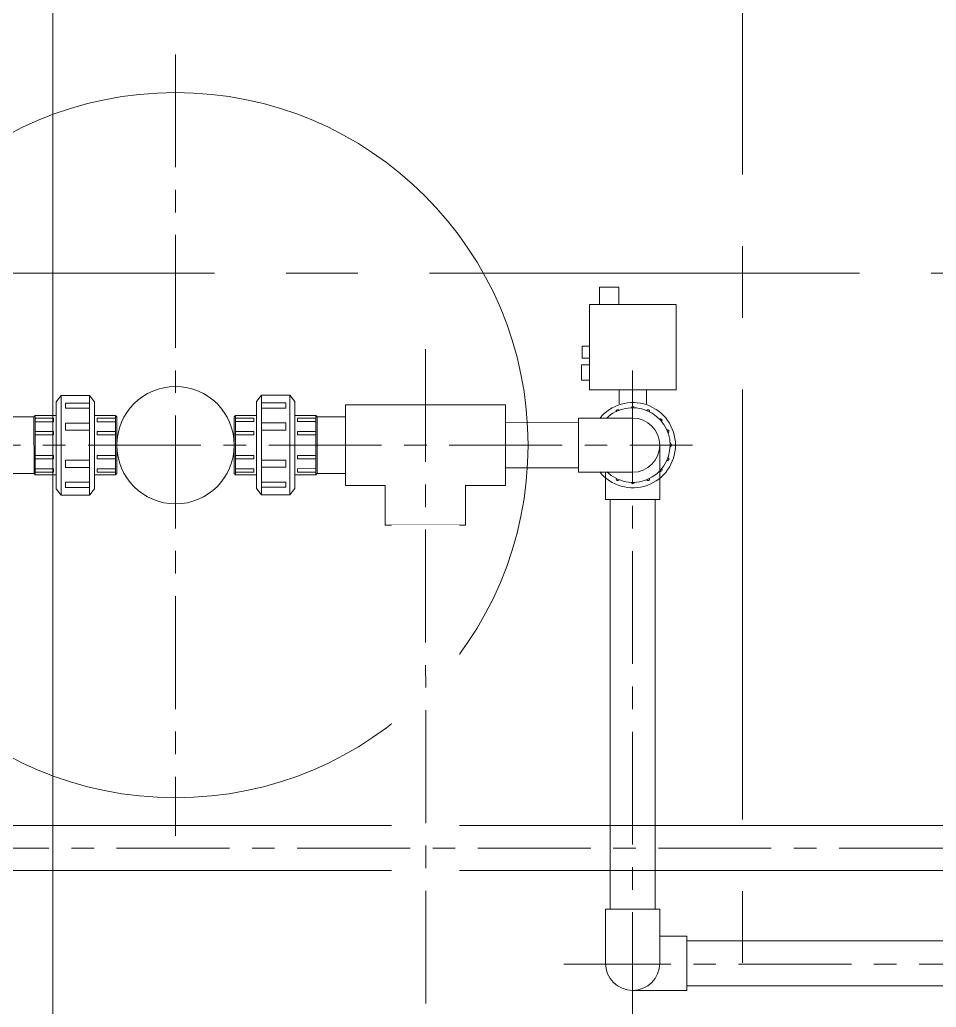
# Model space of a CAD drawing. Header units: millimetres. Extents: x 3795014 to 4300160, y 3869364 to 4016788.
# Drawn here: x 4220851 to 4221866, y 3927063 to 3928156 of the extents above; entities that cross this region are included whole.
import ezdxf

# ---------------------------------------------------------------- set-up
doc = ezdxf.new("R2010")
doc.units = ezdxf.units.MM
doc.set_wipeout_variables(frame=1)
doc.linetypes.add('CENTER', pattern=[2, 1.25, -0.25, 0.25, -0.25])
doc.linetypes.add('осевая2', pattern=[28.575, 19.05, -3.175, 3.175, -3.175])
doc.layers.add('АРМАТУРА', color=2, linetype='Continuous')
for name, color, linetype, lineweight in [('выноска', 7, 'Continuous', 18), ('Дополнительная', 7, 'Continuous', 18), ('оси', 7, 'осевая2', 13)]:
    doc.layers.add(name, color=color, linetype=linetype, lineweight=lineweight)

msp = doc.modelspace()

# ---------------------------------------------------------------- linework, layer by layer
at = {"layer": 'АРМАТУРА', "color": 0, "lineweight": 9}
for p, q in [((4220896.6, 3927740.2), (4220891.2, 3927733.2)), ((4220891.2, 3927685.1), (4220891.2, 3927733.2)), ((4220928.1, 3927740.2), (4220896.6, 3927740.2)), ((4220896.6, 3927740.2), (4220896.6, 3927629.9)), ((4220928.1, 3927629.9), (4220928.1, 3927740.2)), ((4220928.1, 3927629.9), (4220928.1, 3927740.2)), ((4220928.1, 3927740.2), (4220933.4, 3927733.2)), ((4220933.4, 3927685.1), (4220933.4, 3927733.2)), ((4221118.4, 3927740.3), (4221113, 3927733.3)), ((4221113, 3927685.1), (4221113, 3927733.3)), ((4221118.4, 3927740.3), (4221118.4, 3927630)), ((4221118.4, 3927740.3), (4221149.9, 3927740.3)), ((4221118.4, 3927740.3), (4221118.4, 3927630)), ((4221149.9, 3927630), (4221149.9, 3927740.3)), ((4221149.9, 3927740.3), (4221155.2, 3927733.3)), ((4221155.2, 3927685.1), (4221155.2, 3927733.3)), ((4220901.3, 3927726.1), (4220901.3, 3927731.7)), ((4220901.3, 3927731.7), (4220928.1, 3927731.7)), ((4220928.1, 3927726.1), (4220901.3, 3927726.1)), ((4221145.2, 3927731.8), (4221118.4, 3927731.8)), ((4221118.4, 3927726.2), (4221145.2, 3927726.2)), ((4221145.2, 3927726.2), (4221145.2, 3927731.8)), ((4220867.9, 3927718), (4220866.4, 3927716.5)), ((4220866.5, 3927653.6), (4220866.4, 3927716.5)), ((4220866.5, 3927653.6), (4220866.4, 3927716.5)), ((4220867.9, 3927652.1), (4220867.9, 3927718)), ((4220867.9, 3927652.1), (4220867.9, 3927718)), ((4220867.9, 3927718), (4220891.2, 3927718)), ((4220888, 3927714.9), (4220867.9, 3927714.9)), ((4220867.9, 3927714.9), (4220867.9, 3927711.1)), ((4220867.9, 3927711.1), (4220888, 3927711.1)), ((4220888, 3927711.1), (4220888, 3927714.9)), ((4220891.2, 3927713.5), (4220891.2, 3927656.6)), ((4220956.7, 3927718.1), (4220933.4, 3927718.1)), ((4220936.6, 3927711.1), (4220936.6, 3927714.9)), ((4220936.6, 3927714.9), (4220956.7, 3927714.9)), ((4220956.7, 3927711.1), (4220936.6, 3927711.1)), ((4220956.7, 3927652.1), (4220956.7, 3927718.1)), ((4220956.7, 3927652.1), (4220956.7, 3927718.1)), ((4220956.7, 3927718.1), (4220958.2, 3927716.5)), ((4220956.7, 3927714.9), (4220956.7, 3927711.1)), ((4220958.2, 3927653.7), (4220958.2, 3927716.5)), ((4220958.2, 3927653.7), (4220958.2, 3927716.5)), ((4221089.7, 3927718.1), (4221088.2, 3927716.5)), ((4221088.2, 3927716.5), (4221088.2, 3927653.7)), ((4221088.2, 3927716.5), (4221088.2, 3927653.7)), ((4221089.7, 3927718.1), (4221113, 3927718.1)), ((4221089.7, 3927718.1), (4221089.7, 3927652.1)), ((4221089.7, 3927718.1), (4221089.7, 3927652.1)), ((4221109.8, 3927714.9), (4221089.7, 3927714.9)), ((4221089.7, 3927714.9), (4221089.7, 3927711.2)), ((4221089.7, 3927711.2), (4221109.8, 3927711.2)), ((4221109.8, 3927711.2), (4221109.8, 3927714.9)), ((4221178.5, 3927718.1), (4221155.2, 3927718.1)), ((4221155.2, 3927656.7), (4221155.2, 3927713.5)), ((4221158.4, 3927714.9), (4221178.5, 3927714.9)), ((4221158.4, 3927711.2), (4221158.4, 3927714.9)), ((4221178.5, 3927711.2), (4221158.4, 3927711.2)), ((4221178.5, 3927718.1), (4221178.5, 3927652.1)), ((4221178.5, 3927718.1), (4221178.5, 3927652.1)), ((4221178.5, 3927718.1), (4221180, 3927716.5)), ((4221178.5, 3927714.9), (4221178.5, 3927711.2)), ((4221180, 3927716.5), (4221180, 3927653.7)), ((4221180, 3927716.5), (4221180, 3927653.7)), ((4220888, 3927700.3), (4220867.9, 3927700.3)), ((4220867.9, 3927700.3), (4220867.9, 3927696.6)), ((4220888, 3927696.6), (4220888, 3927700.3)), ((4220901.3, 3927701.7), (4220901.3, 3927709.6)), ((4220901.3, 3927709.6), (4220928.1, 3927709.6)), ((4220928.1, 3927701.7), (4220901.3, 3927701.7)), ((4220936.6, 3927696.6), (4220936.6, 3927700.3)), ((4220936.6, 3927700.3), (4220956.7, 3927700.3)), ((4220956.7, 3927700.3), (4220956.7, 3927696.6)), ((4221109.8, 3927700.3), (4221089.7, 3927700.3)), ((4221089.7, 3927700.3), (4221089.7, 3927696.6)), ((4221109.8, 3927696.6), (4221109.8, 3927700.3)), ((4221145.2, 3927709.7), (4221118.4, 3927709.7)), ((4221118.4, 3927701.8), (4221145.2, 3927701.8)), ((4221145.2, 3927701.8), (4221145.2, 3927709.7)), ((4221158.4, 3927700.3), (4221178.5, 3927700.3)), ((4221158.4, 3927696.6), (4221158.4, 3927700.3)), ((4221178.5, 3927700.3), (4221178.5, 3927696.6)), ((4220867.9, 3927696.6), (4220888, 3927696.6)), ((4220956.7, 3927696.6), (4220936.6, 3927696.6)), ((4221089.7, 3927696.6), (4221109.8, 3927696.6)), ((4221178.5, 3927696.6), (4221158.4, 3927696.6)), ((4220891.2, 3927685.1), (4220891.2, 3927636.9)), ((4220933.4, 3927685.1), (4220933.4, 3927636.9)), ((4221113, 3927685.1), (4221113, 3927637)), ((4221155.2, 3927685.1), (4221155.2, 3927637)), ((4220867.9, 3927673.6), (4220888, 3927673.6)), ((4220867.9, 3927669.8), (4220867.9, 3927673.6)), ((4220888, 3927669.8), (4220867.9, 3927669.8)), ((4220888, 3927673.6), (4220888, 3927669.8)), ((4220928.1, 3927668.4), (4220901.3, 3927668.4)), ((4220901.3, 3927668.4), (4220901.3, 3927660.5)), ((4220956.7, 3927673.6), (4220936.6, 3927673.6)), ((4220936.6, 3927673.6), (4220936.6, 3927669.8)), ((4220936.6, 3927669.8), (4220956.7, 3927669.8)), ((4220956.7, 3927669.8), (4220956.7, 3927673.6)), ((4221089.7, 3927673.6), (4221109.8, 3927673.6)), ((4221089.7, 3927669.9), (4221089.7, 3927673.6)), ((4221109.8, 3927669.9), (4221089.7, 3927669.9)), ((4221109.8, 3927673.6), (4221109.8, 3927669.9)), ((4221118.4, 3927668.4), (4221145.2, 3927668.4)), ((4221145.2, 3927668.4), (4221145.2, 3927660.6)), ((4221178.5, 3927673.6), (4221158.4, 3927673.6)), ((4221158.4, 3927673.6), (4221158.4, 3927669.9)), ((4221158.4, 3927669.9), (4221178.5, 3927669.9)), ((4221178.5, 3927669.9), (4221178.5, 3927673.6)), ((4220867.9, 3927659), (4220888, 3927659)), ((4220867.9, 3927655.3), (4220867.9, 3927659)), ((4220888, 3927659), (4220888, 3927655.3)), ((4220901.3, 3927660.5), (4220928.1, 3927660.5)), ((4220956.7, 3927659), (4220936.6, 3927659)), ((4220936.6, 3927659), (4220936.6, 3927655.3)), ((4220956.7, 3927655.3), (4220956.7, 3927659)), ((4221089.7, 3927659), (4221109.8, 3927659)), ((4221089.7, 3927655.3), (4221089.7, 3927659)), ((4221109.8, 3927659), (4221109.8, 3927655.3)), ((4221145.2, 3927660.6), (4221118.4, 3927660.6)), ((4221178.5, 3927659.1), (4221158.4, 3927659)), ((4221158.4, 3927659), (4221158.4, 3927655.3)), ((4221178.5, 3927655.3), (4221178.5, 3927659.1)), ((4220867.9, 3927652.1), (4220866.5, 3927653.6)), ((4220888, 3927655.3), (4220867.9, 3927655.3)), ((4220867.9, 3927652.1), (4220891.2, 3927652.1)), ((4220956.7, 3927652.1), (4220933.4, 3927652.1)), ((4220936.6, 3927655.3), (4220956.7, 3927655.3)), ((4220956.7, 3927652.1), (4220958.2, 3927653.7)), ((4221089.7, 3927652.1), (4221088.2, 3927653.7)), ((4221109.8, 3927655.3), (4221089.7, 3927655.3)), ((4221089.7, 3927652.1), (4221113, 3927652.1)), ((4221178.5, 3927652.1), (4221155.2, 3927652.1)), ((4221158.4, 3927655.3), (4221178.5, 3927655.3)), ((4221178.5, 3927652.1), (4221180, 3927653.7)), ((4220896.6, 3927629.9), (4220891.2, 3927636.9)), ((4220928.1, 3927644), (4220901.3, 3927644)), ((4220901.3, 3927644), (4220901.3, 3927638.4)), ((4220901.3, 3927638.4), (4220928.1, 3927638.4)), ((4220928.1, 3927629.9), (4220933.4, 3927636.9)), ((4221118.4, 3927630), (4221113, 3927637)), ((4221118.4, 3927644), (4221145.2, 3927644)), ((4221145.2, 3927638.5), (4221118.4, 3927638.5)), ((4221145.2, 3927644), (4221145.2, 3927638.5)), ((4221149.9, 3927630), (4221155.2, 3927637)), ((4220928.1, 3927629.9), (4220896.6, 3927629.9)), ((4221118.4, 3927630), (4221149.9, 3927630))]:
    msp.add_line(p, q, dxfattribs=at)
at = {"layer": 'выноска', "lineweight": 20}
msp.add_lwpolyline([(4220887.4, 3929883.3), (4220887.4, 3920098.8)], dxfattribs=at)
at = {"layer": 'Дополнительная', "linetype": 'CENTER', "ltscale": 100}
for p, q in [((4221023.2, 3928117.9), (4221023.2, 3927252.3)), ((4221529.4, 3927042.8), (4221529.4, 3927785.5)), ((4220326.4, 3927685.1, 0), (4221595.9, 3927685.1, 0)), ((4223371.7, 3927110.3), (4221453.2, 3927110.3))]:
    msp.add_line(p, q, dxfattribs=at)
at = {"layer": 'Дополнительная', "ltscale": 25}
for p, q in [((4221550.3, 3927746.4), (4221509.1, 3927746.4)), ((4221514.5, 3927730.7), (4221514.5, 3927746.4)), ((4221544.7, 3927730.7), (4221544.7, 3927746.4)), ((4221211.5, 3927640.6), (4221211.5, 3927729.6)), ((4221211.5, 3927729.6), (4221300, 3927729.6)), ((4221388.5, 3927729.6), (4221300, 3927729.6)), ((4221388.5, 3927640.6), (4221388.5, 3927729.6)), ((4221469.4, 3927655.1), (4221469.4, 3927715.1)), ((4221469.4, 3927715.1), (4221529.4, 3927715.1)), ((4221559.4, 3927625.1), (4221559.4, 3927685.1)), ((4221529.4, 3927655.1), (4221469.4, 3927655.1)), ((4221499.4, 3927655.1), (4221499.4, 3927625.1)), ((4221255.8, 3927640.6), (4221211.5, 3927640.6)), ((4221255.5, 3927640.9), (4221255.5, 3927596.6)), ((4221344.3, 3927640.6), (4221388.5, 3927640.6)), ((4221344.5, 3927640.9), (4221344.5, 3927596.6)), ((4221499.4, 3927625.1), (4221559.4, 3927625.1)), ((4221344.5, 3927596.6), (4221255.5, 3927596.6)), ((4221559.4, 3927171.3), (4221499.4, 3927171.3)), ((4221499.4, 3927171.3), (4221499.4, 3927111.3)), ((4221559.4, 3927111.3), (4221559.4, 3927171.3)), ((4221559.4, 3927141.3), (4221589.4, 3927141.3)), ((4221589.4, 3927141.3), (4221589.4, 3927081.3)), ((4221589.4, 3927081.3), (4221529.4, 3927081.3))]:
    msp.add_line(p, q, dxfattribs=at)
at = {"layer": 'Дополнительная', "ltscale": 25, "elevation": 0}
for points in [[(4221514.3, 3927841), (4221492.9, 3927841), (4221492.9, 3927859.9), (4221514.3, 3927859.9)], [(4221577.6, 3927746.4), (4221481.7, 3927746.4), (4221481.7, 3927841), (4221577.6, 3927841)], [(4221481.7, 3927781.5), (4221473.5, 3927781.5), (4221473.5, 3927794.6), (4221481.7, 3927794.6)], [(4221481.7, 3927773.9), (4221472.9, 3927773.9), (4221472.9, 3927757), (4221481.7, 3927757)]]:
    msp.add_lwpolyline(points, close=True, dxfattribs=at)
at = {"layer": 'Дополнительная', "ltscale": 25}
for points in [[(4220834.9, 3927716.6), (4220866.4, 3927716.6), (4220866.5, 3927653.6), (4220835, 3927653.6)], [(4221180, 3927653.6), (4221211.5, 3927653.6), (4221211.5, 3927716.6), (4221180, 3927716.6)], [(4221469.4, 3927710), (4221388.5, 3927710.1), (4221388.5, 3927660.1), (4221469.4, 3927660)], [(4221504.4, 3927625.1), (4221504.4, 3927171.3), (4221554.4, 3927171.3), (4221554.4, 3927625.1)], [(4222237.7, 3927213.9), (4220612.5, 3927213.9), (4220612.5, 3927263.9), (4222237.7, 3927263.9)], [(4223250.4, 3927086.3), (4221589.4, 3927086.3), (4221589.4, 3927136.3), (4223250.4, 3927136.3)]]:
    msp.add_lwpolyline(points, close=True, dxfattribs=at)
for radius in [390.5, 65, 65, 65]:
    msp.add_circle((4221023.2, 3927685.1), radius, dxfattribs=at)
for centre, radius, start, end in [((4221529.7, 3927685.1), 47.2, 0, 141.1147), ((4221529.3, 3927684.8), 41.7, 0.4904, 134.0202), ((4221513, 3927722.7), 1.73, 24, 204), ((4221529.7, 3927726.2), 1.73, 0, 180), ((4221546.5, 3927722.7), 1.73, 336, 156), ((4221529.4, 3927685.1), 30, 270, 90), ((4221560.3, 3927712.6), 1.73, 312, 132), ((4221567.9, 3927700.5), 1.73, 292, 112), ((4221529.7, 3927685.1), 47.2, 218.8853, 0), ((4221529.7, 3927685.1), 41.2, 225.6338, 0), ((4221570.9, 3927685.1), 1.73, 270, 90), ((4221567.9, 3927669.7), 1.73, 248, 68), ((4221560.3, 3927657.6), 1.73, 228, 48), ((4221513, 3927647.6), 1.73, 156, 336), ((4221546.5, 3927647.6), 1.73, 204, 24), ((4221529.7, 3927644), 1.73, 180, 0), ((4221529.4, 3927111.3), 30, 180, 0)]:
    msp.add_arc(centre, radius, start, end, dxfattribs=at)
at = {"layer": 'оси', "ltscale": 25}
for p, q in [((4221651, 3929175.6), (4221651, 3920275.6)), ((4217732.7, 3927875.6), (4229531.2, 3927875.6))]:
    msp.add_line(p, q, dxfattribs=at)

# ---------------------------------------------------------------- next in the draw order: wipeouts: each hides what was drawn before it
at = {"ltscale": 25}
msp.add_wipeout([(4221337.5, 3926907.1), (4221337.5, 3927596.6), (4221262.5, 3927596.6), (4221262.5, 3926907.1)], dxfattribs=at).dxf.layer = 'Дополнительная'

# ---------------------------------------------------------------- next in the draw order: linework, layer by layer
at = {"layer": 'Дополнительная', "linetype": 'CENTER', "ltscale": 100}
for p, q in [((4221300, 3927791.6), (4221300.7, 3926741.1, 0)), ((4220358, 3927238.9, 0), (4223371.7, 3927238.9, 0))]:
    msp.add_line(p, q, dxfattribs=at)

doc.saveas('drawing.dxf')
